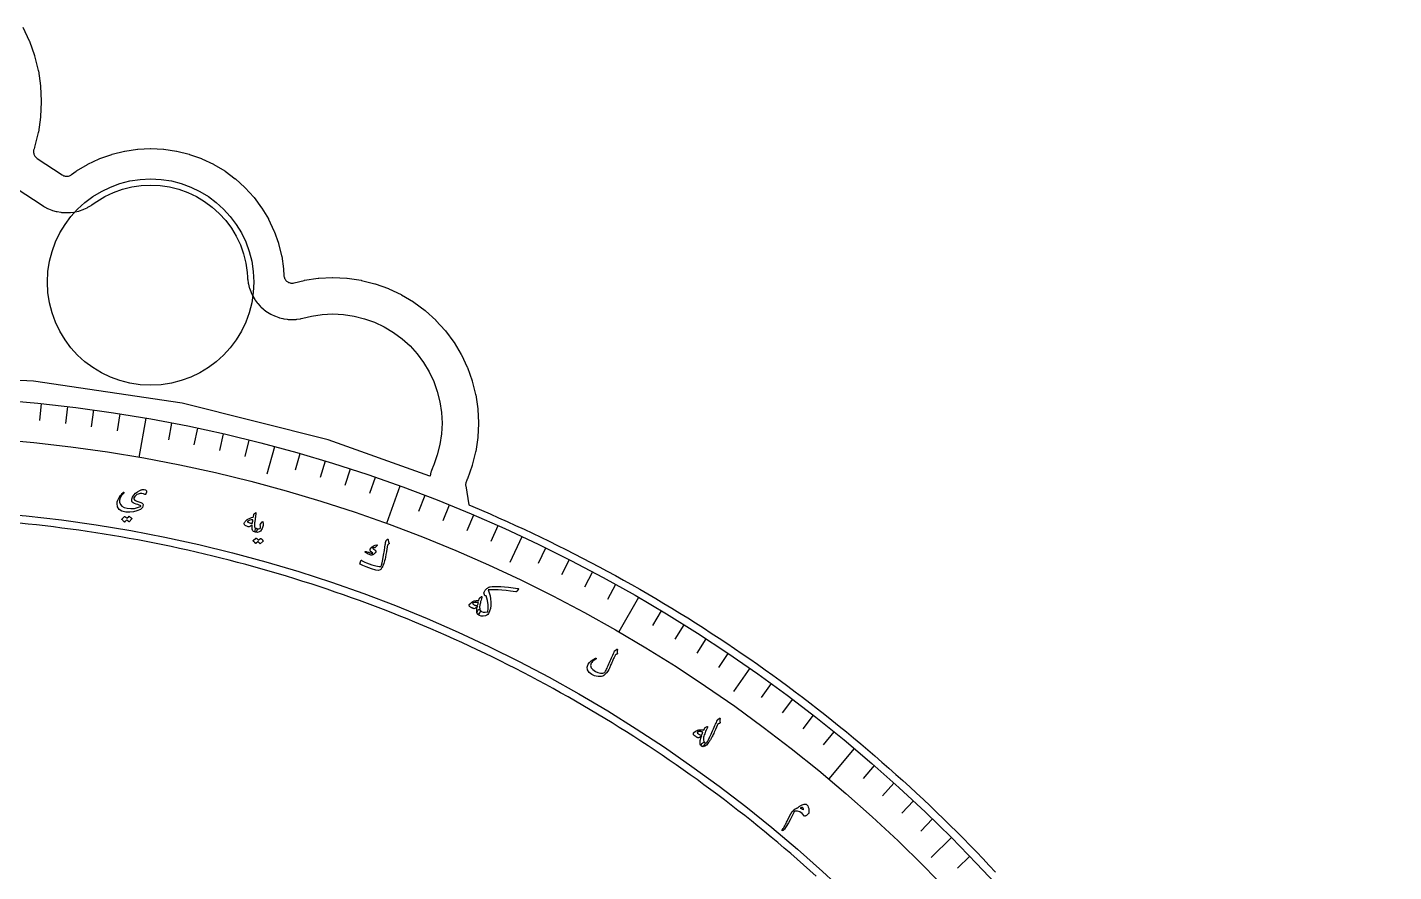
# Model space of a CAD drawing. Header units: millimetres. Extents: x -56 to 56, y -56 to 72.
# Drawn here: x 5.26 to 55.22, y 37.79 to 68.68 of the extents above; entities that cross this region are included whole.
import ezdxf

# ---------------------------------------------------------------- set-up
doc = ezdxf.new("R2010")
doc.units = ezdxf.units.MM
for name, color, linetype in [('CUT_INNER', 6, 'Continuous'), ('CUT_OUTER', 1, 'Continuous'), ('ENGRAVE', 7, 'Continuous'), ('ENGRAVE_FINE', 8, 'Continuous'), ('TEXT', 5, 'Continuous')]:
    doc.layers.add(name, color=color, linetype=linetype)

msp = doc.modelspace()

# ---------------------------------------------------------------- linework, layer by layer
at = {"layer": 'CUT_INNER'}
msp.add_lwpolyline([(34.1034, 37.6274), (33.8719, 37.8359), (33.6391, 38.043), (33.4051, 38.2487), (33.1697, 38.453), (32.9332, 38.6558), (32.6954, 38.8571), (32.4563, 39.057), (32.2161, 39.2554), (31.9746, 39.4523), (31.7319, 39.6478), (31.4881, 39.8417), (31.243, 40.0342), (30.9968, 40.2252), (30.7494, 40.4146), (30.5008, 40.6025), (30.2511, 40.7889), (30.0003, 40.9737), (29.7483, 41.157), (29.4952, 41.3388), (29.241, 41.519), (28.9857, 41.6976), (28.7293, 41.8747), (28.4718, 42.0502), (28.2132, 42.2241), (27.9536, 42.3964), (27.693, 42.5671), (27.4313, 42.7363), (27.1685, 42.9038), (26.9048, 43.0697), (26.64, 43.2339), (26.3742, 43.3966), (26.1074, 43.5576), (25.8397, 43.717), (25.5709, 43.8747), (25.3012, 44.0308), (25.0306, 44.1852), (24.759, 44.3379), (24.4865, 44.489), (24.2131, 44.6384), (23.9387, 44.7862), (23.6635, 44.9322), (23.3873, 45.0766), (23.1103, 45.2192), (22.8324, 45.3602), (22.5536, 45.4994), (22.274, 45.6369), (21.9936, 45.7727), (21.7123, 45.9068), (21.4302, 46.0392), (21.1473, 46.1698), (20.8636, 46.2987), (20.5792, 46.4259), (20.2939, 46.5513), (20.0079, 46.6749), (19.7211, 46.7968), (19.4336, 46.9169), (19.1454, 47.0353), (18.8564, 47.1519), (18.5667, 47.2667), (18.2764, 47.3797), (17.9853, 47.491), (17.6936, 47.6004), (17.4012, 47.7081), (17.1081, 47.814), (16.8144, 47.918), (16.5201, 48.0203), (16.2251, 48.1208), (15.9295, 48.2194), (15.6334, 48.3162), (15.3366, 48.4113), (15.0393, 48.5045), (14.7414, 48.5958), (14.4429, 48.6854), (14.1439, 48.7731), (13.8444, 48.8589), (13.5443, 48.943), (13.2438, 49.0251), (12.9427, 49.1055), (12.6412, 49.184), (12.3391, 49.2606), (12.0367, 49.3354), (11.7337, 49.4083), (11.4303, 49.4794), (11.1265, 49.5486), (10.8223, 49.6159), (10.5176, 49.6814), (10.2126, 49.745), (9.9072, 49.8067), (9.6014, 49.8666), (9.2952, 49.9246), (8.9887, 49.9806), (8.6819, 50.0349), (8.3747, 50.0872), (8.0672, 50.1376), (7.7594, 50.1862), (7.4513, 50.2329), (7.143, 50.2776), (6.8343, 50.3205), (6.5255, 50.3615), (6.2163, 50.4006), (5.907, 50.4378), (5.5974, 50.4731), (5.2876, 50.5065), (4.9776, 50.538)], dxfattribs=at)
msp.add_circle((9.768, 59.3581), 3.774, dxfattribs=at)
at = {"layer": 'CUT_OUTER'}
msp.add_lwpolyline([(5.0936, 68.6768), (5.3295, 68.1781), (5.3351, 68.1645), (5.521, 67.645), (5.5252, 67.631), (5.6593, 67.0958), (5.6622, 67.0814), (5.7431, 66.5356), (5.7446, 66.521), (5.7716, 65.9699), (5.7716, 65.9552), (5.7446, 65.4042), (5.7431, 65.3896), (5.6622, 64.8438), (5.6593, 64.8294), (5.5252, 64.2942), (5.521, 64.2801), (5.5041, 64.2331), (5.4958, 64.2058), (5.4901, 64.1779), (5.4871, 64.1496), (5.4868, 64.1211), (5.4892, 64.0927), (5.4943, 64.0647), (5.502, 64.0372), (5.5123, 64.0107), (5.525, 63.9852), (5.5401, 63.961), (5.5575, 63.9384), (5.5769, 63.9175), (5.5982, 63.8986), (5.6212, 63.8818), (6.5336, 63.2785), (6.5599, 63.263), (6.5877, 63.2503), (6.6166, 63.2404), (6.6463, 63.2335), (6.6766, 63.2296), (6.7072, 63.2289), (6.7376, 63.2313), (6.7677, 63.2368), (6.797, 63.2452), (6.8253, 63.2567), (6.8523, 63.2709), (6.8778, 63.2878), (7.0487, 63.4146), (7.0609, 63.4228), (7.4594, 63.6616), (7.4724, 63.6685), (7.8923, 63.8672), (7.9059, 63.8728), (8.3433, 64.0293), (8.3574, 64.0336), (8.808, 64.1465), (8.8225, 64.1493), (9.282, 64.2175), (9.2966, 64.2189), (9.7606, 64.2417), (9.7754, 64.2417), (10.2394, 64.2189), (10.254, 64.2175), (10.7135, 64.1493), (10.728, 64.1465), (11.1786, 64.0336), (11.1927, 64.0293), (11.6301, 63.8728), (11.6437, 63.8672), (12.0636, 63.6685), (12.0766, 63.6616), (12.4751, 63.4228), (12.4873, 63.4146), (12.8605, 63.1379), (12.8718, 63.1285), (13.2161, 62.8165), (13.2265, 62.8061), (13.5384, 62.4619), (13.5478, 62.4506), (13.8245, 62.0774), (13.8327, 62.0652), (14.0715, 61.6667), (14.0785, 61.6537), (14.2771, 61.2338), (14.2827, 61.2202), (14.4392, 60.7828), (14.4435, 60.7687), (14.5564, 60.3181), (14.5592, 60.3036), (14.6274, 59.8441), (14.6288, 59.8295), (14.6399, 59.6043), (14.6428, 59.575), (14.6485, 59.5461), (14.6571, 59.5179), (14.6683, 59.4907), (14.6822, 59.4648), (14.6986, 59.4403), (14.7173, 59.4175), (14.7381, 59.3967), (14.7608, 59.378), (14.7853, 59.3617), (14.8113, 59.3478), (14.8385, 59.3365), (14.8666, 59.328), (14.8955, 59.3223), (14.9248, 59.3194), (14.9543, 59.3194), (14.9836, 59.3223), (15.0124, 59.328), (15.3814, 59.4204), (15.3958, 59.4233), (15.8985, 59.4979), (15.9131, 59.4993), (16.4206, 59.5242), (16.4354, 59.5242), (16.9429, 59.4993), (16.9575, 59.4979), (17.4602, 59.4233), (17.4746, 59.4204), (17.9675, 59.297), (17.9816, 59.2927), (18.46, 59.1215), (18.4736, 59.1159), (18.9329, 58.8986), (18.9459, 58.8917), (19.3818, 58.6304), (19.394, 58.6223), (19.8021, 58.3196), (19.8135, 58.3102), (20.19, 57.969), (20.2004, 57.9586), (20.5417, 57.5821), (20.551, 57.5707), (20.8537, 57.1626), (20.8619, 57.1504), (21.1231, 56.7145), (21.13, 56.7015), (21.3473, 56.2422), (21.3529, 56.2286), (21.5241, 55.7502), (21.5284, 55.7361), (21.6518, 55.2432), (21.6547, 55.2287), (21.7293, 54.7261), (21.7307, 54.7115), (21.7556, 54.2039), (21.7556, 54.1892), (21.7307, 53.6817), (21.7293, 53.6671), (21.6547, 53.1644), (21.6518, 53.15), (21.5284, 52.6571), (21.5241, 52.643), (21.3529, 52.1646), (21.3473, 52.151), (21.3125, 52.0775), (21.3009, 52.0494), (21.2923, 52.0204), (21.2866, 51.9906), (21.2839, 51.9603), (21.2843, 51.93), (21.2878, 51.8999), (21.4033, 51.2066), (21.5532, 51.144), (21.8666, 51.0108), (22.1791, 50.8757), (22.4909, 50.7386), (22.8018, 50.5997), (23.1118, 50.4588), (23.421, 50.3161), (23.7293, 50.1714), (24.0367, 50.0249), (24.3432, 49.8764), (24.6488, 49.7261), (24.9534, 49.5739), (25.2571, 49.4199), (25.5599, 49.264), (25.8617, 49.1062), (26.1625, 48.9466), (26.4624, 48.7852), (26.7612, 48.6219), (27.059, 48.4568), (27.3558, 48.2898), (27.6516, 48.1211), (27.9464, 47.9505), (28.2401, 47.7781), (28.5327, 47.6039), (28.8243, 47.428), (29.1147, 47.2502), (29.4041, 47.0707), (29.6924, 46.8894), (29.9795, 46.7063), (30.2655, 46.5215), (30.5504, 46.3349), (30.8341, 46.1466), (31.1167, 45.9565), (31.3981, 45.7647), (31.6783, 45.5712), (31.9574, 45.376), (32.2352, 45.179), (32.5118, 44.9804), (32.7872, 44.78), (33.0613, 44.578), (33.3342, 44.3743), (33.6059, 44.1689), (33.8762, 43.9619), (34.1454, 43.7532), (34.4132, 43.5429), (34.6797, 43.3309), (34.9449, 43.1173), (35.2088, 42.9021), (35.4714, 42.6852), (35.7327, 42.4668), (35.9925, 42.2467), (36.2511, 42.0251), (36.5083, 41.8019), (36.7641, 41.5771), (37.0185, 41.3507), (37.2715, 41.1228), (37.5231, 40.8933), (37.7734, 40.6623), (38.0221, 40.4298), (38.2695, 40.1957), (38.5154, 39.9601), (38.7599, 39.7231), (39.0029, 39.4845), (39.2444, 39.2444), (39.4845, 39.0029), (39.7231, 38.7599), (39.9601, 38.5154), (40.1957, 38.2695), (40.4298, 38.0221), (40.6623, 37.7734)], dxfattribs=at)
at = {"layer": 'ENGRAVE'}
for points in [[(4.8866, 62.7706), (5.799, 62.1674), (5.8565, 62.1315), (5.8828, 62.1159), (6.003, 62.053), (6.0307, 62.0403), (6.1567, 61.9899), (6.1856, 61.98), (6.3159, 61.9427), (6.3457, 61.9358), (6.4792, 61.912), (6.5095, 61.9082), (6.6447, 61.898), (6.6753, 61.8973), (6.8108, 61.901), (6.8413, 61.9033), (6.9758, 61.9208), (7.0058, 61.9262), (7.1379, 61.9572), (7.1672, 61.9657), (7.2954, 62.01), (7.3237, 62.0214), (7.4467, 62.0785), (7.4737, 62.0927), (7.5903, 62.162), (7.6157, 62.179), (7.6712, 62.218), (7.7955, 62.3101), (8.0944, 62.4893), (8.4093, 62.6382), (8.7374, 62.7556), (9.0754, 62.8403), (9.42, 62.8914), (9.768, 62.9085), (10.116, 62.8914), (10.4606, 62.8403), (10.7986, 62.7556), (11.1267, 62.6382), (11.4416, 62.4893), (11.7405, 62.3101), (12.0203, 62.1026), (12.2785, 61.8686), (12.5125, 61.6104), (12.72, 61.3306), (12.8992, 61.0317), (13.0481, 60.7168), (13.1655, 60.3887), (13.2502, 60.0507), (13.3013, 59.7061), (13.3095, 59.5389), (13.3143, 59.4737), (13.3172, 59.4444), (13.3364, 59.3151), (13.3421, 59.2863), (13.3739, 59.1595), (13.3824, 59.1313), (13.4265, 59.0082), (13.4377, 58.981), (13.4936, 58.8628), (13.5075, 58.8369), (13.5747, 58.7248), (13.5911, 58.7003), (13.6689, 58.5953), (13.6876, 58.5725), (13.7754, 58.4757), (13.7962, 58.4549), (13.8931, 58.3671), (13.9158, 58.3484), (14.0208, 58.2705), (14.0453, 58.2542), (14.1574, 58.187), (14.1834, 58.1731), (14.3015, 58.1172), (14.3287, 58.1059), (14.4518, 58.0619), (14.48, 58.0534), (14.6068, 58.0216), (14.6357, 58.0159), (14.765, 57.9967), (14.7943, 57.9938), (14.9248, 57.9874), (14.9543, 57.9874), (15.0848, 57.9938), (15.1141, 57.9967), (15.2434, 58.0159), (15.2723, 58.0216), (15.3361, 58.0359), (15.6487, 58.1142), (16.0365, 58.1717), (16.428, 58.191), (16.8195, 58.1717), (17.2073, 58.1142), (17.5875, 58.019), (17.9566, 57.8869), (18.3109, 57.7193), (18.6472, 57.5178), (18.962, 57.2843), (19.2525, 57.0211), (19.5157, 56.7306), (19.7492, 56.4158), (19.9507, 56.0795), (20.1183, 55.7252), (20.2504, 55.3561), (20.3456, 54.9759), (20.4032, 54.5881), (20.4224, 54.1966), (20.4032, 53.8051), (20.3456, 53.4173), (20.2504, 53.0371), (20.1183, 52.668), (20.1084, 52.647), (20.0811, 52.5854), (20.0696, 52.5573), (20.0246, 52.4304), (20.0159, 52.4013), (19.984, 52.2705), (19.9811, 52.2558), (16.2559, 53.5887), (10.9251, 54.924), (5.489, 55.7303), (0, 56)], [(9.5883, 54.3781), (9.336, 52.9472)], [(14.2912, 53.3355), (14.0226, 52.333)], [(18.8853, 51.887), (18.3884, 50.5216)], [(23.3357, 50.0436), (22.8971, 49.1029)], [(27.6085, 47.8193), (26.882, 46.561)], [(31.6711, 45.2311), (31.0759, 44.3809)], [(35.4928, 42.2986), (34.5588, 41.1856)], [(39.0443, 39.0443), (38.3104, 38.3104)]]:
    msp.add_lwpolyline(points, dxfattribs=at)
for radius in [55.2169, 53.764, 51.0656]:
    msp.add_circle((0, 0), radius, dxfattribs=at)
at = {"layer": 'ENGRAVE_FINE'}
for points in [[(5.7717, 54.9145), (5.7067, 54.2952)], [(6.7293, 54.8054), (6.6534, 54.1873)], [(7.6847, 54.6796), (7.598, 54.0629)], [(8.6378, 54.5371), (8.5404, 53.9221)], [(10.5359, 54.2025), (10.4171, 53.5912)], [(11.4802, 54.0103), (11.3508, 53.4012)], [(12.4211, 53.8017), (12.281, 53.195)], [(13.3582, 53.5768), (13.2075, 52.9726)], [(15.2199, 53.0779), (15.0482, 52.4794)], [(16.1439, 52.8042), (15.9618, 52.2087)], [(17.063, 52.5144), (16.8705, 51.9222)], [(17.9769, 52.2087), (17.7741, 51.6199)], [(19.788, 51.5495), (19.5648, 50.9681)], [(20.6846, 51.1963), (20.4514, 50.6189)], [(21.575, 50.8275), (21.3317, 50.2543)], [(22.4588, 50.4432), (22.2055, 49.8743)], [(24.2055, 49.6287), (23.9325, 49.069)], [(25.068, 49.1987), (24.7853, 48.6438)], [(25.9228, 48.7537), (25.6304, 48.2039)], [(26.7697, 48.2938), (26.4678, 47.7492)], [(28.4388, 47.3302), (28.1181, 46.7964)], [(29.2605, 46.8266), (28.9305, 46.2985)], [(30.0733, 46.3088), (29.7342, 45.7866)], [(30.8769, 45.7769), (30.5287, 45.2607)], [(32.4557, 44.6715), (32.0897, 44.1677)], [(33.2304, 44.0982), (32.8556, 43.6009)], [(33.9949, 43.5116), (33.6116, 43.0208)], [(34.7492, 42.9116), (34.3573, 42.4277)], [(36.2256, 41.6728), (35.817, 41.2028)], [(36.9474, 41.0342), (36.5307, 40.5714)], [(37.6579, 40.3831), (37.2332, 39.9277)], [(38.3569, 39.7197), (37.9243, 39.2718)], [(39.7197, 38.3569), (39.2718, 37.9243)]]:
    msp.add_lwpolyline(points, dxfattribs=at)
at = {"layer": 'TEXT'}
for points in [[(9.554, 51.5921), (9.5074, 51.6178), (9.4522, 51.6286), (9.3884, 51.6246), (9.3159, 51.6057), (9.2682, 51.5837), (9.2266, 51.5547), (9.1911, 51.5187), (9.1616, 51.4756), (9.1578, 51.4667), (9.1559, 51.457), (9.1558, 51.4465), (9.1576, 51.4354), (9.176, 51.3984), (9.2122, 51.3665), (9.2661, 51.3396), (9.3379, 51.3178), (9.4088, 51.2968), (9.4587, 51.2731), (9.4877, 51.2468), (9.4956, 51.2178), (9.4867, 51.1618), (9.4666, 51.1142), (9.4354, 51.075), (9.393, 51.0441), (9.2661, 50.9872), (9.1358, 50.9516), (9.002, 50.9375), (8.8645, 50.9448), (8.7192, 50.9805), (8.6167, 51.044), (8.5569, 51.1355), (8.5398, 51.2552), (8.5481, 51.3179), (8.5684, 51.3842), (8.6006, 51.4539), (8.6449, 51.5272), (8.6594, 51.5472), (8.674, 51.5663), (8.6889, 51.5847), (8.7039, 51.6022), (8.7192, 51.619), (8.7349, 51.6352), (8.7509, 51.6507), (8.7674, 51.6655), (8.7759, 51.6713), (8.7829, 51.6731), (8.7884, 51.6708), (8.7924, 51.6644), (8.794, 51.657), (8.7935, 51.65), (8.7909, 51.6434), (8.7862, 51.6371), (8.7061, 51.5464), (8.6534, 51.4612), (8.6281, 51.3817), (8.63, 51.3078), (8.6619, 51.2248), (8.7184, 51.1605), (8.7994, 51.1148), (8.905, 51.0874), (9.0441, 51.0743), (9.1726, 51.0807), (9.2908, 51.1065), (9.3987, 51.152), (9.4055, 51.1563), (9.4086, 51.1612), (9.4082, 51.1668), (9.4041, 51.1731), (9.3856, 51.1868), (9.3517, 51.2016), (9.3025, 51.2177), (9.238, 51.2349), (9.1729, 51.2551), (9.1248, 51.2796), (9.0937, 51.3086), (9.0797, 51.342), (9.077, 51.3788), (9.081, 51.4162), (9.0919, 51.4542), (9.1095, 51.4928), (9.1577, 51.5661), (9.2181, 51.6307), (9.2907, 51.6866), (9.3755, 51.7337), (9.3978, 51.7445), (9.4191, 51.7534), (9.4396, 51.7605), (9.4591, 51.7658), (9.4776, 51.7695), (9.4951, 51.7715), (9.5114, 51.7719), (9.5267, 51.7708), (9.5842, 51.7546), (9.6154, 51.7224), (9.6202, 51.6745), (9.5986, 51.6107), (9.5882, 51.5944), (9.5773, 51.5858), (9.5659, 51.5851), (9.554, 51.5921)], [(8.9692, 50.7878), (8.9715, 50.7893), (8.9743, 50.79), (8.9778, 50.7898), (8.9818, 50.7887), (8.9957, 50.7804), (9.0089, 50.7717), (9.0216, 50.7624), (9.0337, 50.7527), (9.0453, 50.7423), (9.0565, 50.7313), (9.0673, 50.7195), (9.0776, 50.707), (9.0794, 50.7034), (9.0798, 50.6999), (9.0789, 50.6964), (9.0766, 50.693), (8.9838, 50.5897), (8.9816, 50.5885), (8.9787, 50.589), (8.9751, 50.5913), (8.9708, 50.5952), (8.9681, 50.5986), (8.9634, 50.6034), (8.9568, 50.6096), (8.9484, 50.6173), (8.938, 50.6264), (8.9256, 50.6372), (8.9112, 50.6497), (8.8946, 50.6638), (8.8218, 50.5836), (8.8187, 50.5812), (8.8152, 50.5812), (8.8113, 50.5833), (8.807, 50.5877), (8.8033, 50.5915), (8.7975, 50.5972), (8.7894, 50.6049), (8.7792, 50.6146), (8.7666, 50.6262), (8.7515, 50.6399), (8.7338, 50.6555), (8.7135, 50.6732), (8.7116, 50.6759), (8.7109, 50.6784), (8.7116, 50.6806), (8.7136, 50.6826), (8.8066, 50.7815), (8.8088, 50.7831), (8.8117, 50.7838), (8.8151, 50.7836), (8.8192, 50.7825), (8.8311, 50.7762), (8.8425, 50.7692), (8.8534, 50.7616), (8.8638, 50.7535), (8.8738, 50.7448), (8.8832, 50.7357), (8.8922, 50.7262), (8.9008, 50.7163)], [(13.5977, 50.9194), (13.609, 50.9264), (13.6163, 50.9256), (13.6195, 50.9171), (13.6186, 50.9009), (13.6172, 50.8913), (13.6153, 50.8781), (13.6131, 50.8611), (13.6105, 50.8404), (13.6074, 50.8158), (13.6036, 50.7872), (13.599, 50.7546), (13.5939, 50.7179), (13.5888, 50.6819), (13.5842, 50.6496), (13.5801, 50.6211), (13.5766, 50.5964), (13.5736, 50.5756), (13.5711, 50.5587), (13.5692, 50.5458), (13.5678, 50.5369), (13.5608, 50.4802), (13.5605, 50.4348), (13.5667, 50.4006), (13.5796, 50.3778), (13.5903, 50.3674), (13.6041, 50.3587), (13.6213, 50.3518), (13.6417, 50.3465), (13.6532, 50.3413), (13.6609, 50.3329), (13.6647, 50.3213), (13.6646, 50.3066), (13.6614, 50.2896), (13.6563, 50.273), (13.6492, 50.2567), (13.6403, 50.2408), (13.6308, 50.2277), (13.6218, 50.2184), (13.6133, 50.2131), (13.6052, 50.2117), (13.5663, 50.2226), (13.5346, 50.2388), (13.5101, 50.2603), (13.4928, 50.287), (13.4817, 50.3224), (13.4764, 50.3665), (13.4771, 50.4193), (13.4837, 50.4807), (13.453, 50.4504), (13.424, 50.4279), (13.3966, 50.4132), (13.371, 50.4063), (13.3517, 50.4065), (13.33, 50.4103), (13.3059, 50.4178), (13.2793, 50.4289), (13.2519, 50.4431), (13.2295, 50.4572), (13.2121, 50.4712), (13.1996, 50.4851), (13.1907, 50.5006), (13.186, 50.5155), (13.1855, 50.53), (13.1894, 50.5439), (13.1974, 50.5605), (13.2084, 50.5783), (13.2222, 50.5973), (13.2391, 50.6176), (13.2572, 50.6376), (13.2725, 50.6533), (13.2852, 50.6648), (13.2951, 50.6719), (13.3466, 50.6981), (13.4013, 50.721), (13.4592, 50.7406), (13.5204, 50.7568), (13.5261, 50.7861), (13.5313, 50.8114), (13.536, 50.8325), (13.5402, 50.8495), (13.5449, 50.8636), (13.5508, 50.8756), (13.5581, 50.8857), (13.5666, 50.8939)], [(13.5065, 50.6625), (13.4471, 50.6584), (13.3948, 50.6476), (13.3496, 50.6304), (13.3116, 50.6066), (13.3085, 50.6028), (13.3076, 50.5988), (13.3088, 50.5947), (13.3122, 50.5904), (13.3261, 50.5795), (13.3417, 50.5699), (13.3591, 50.5616), (13.3782, 50.5545), (13.399, 50.5486), (13.4215, 50.544), (13.4458, 50.5406), (13.4718, 50.5385), (13.476, 50.5386), (13.4806, 50.5397), (13.4857, 50.5417), (13.4911, 50.5445), (13.4935, 50.5571), (13.4958, 50.5702), (13.4979, 50.584), (13.4999, 50.5984), (13.5018, 50.6135), (13.5035, 50.6292), (13.5051, 50.6456), (13.5065, 50.6625)], [(13.7808, 50.5034), (13.8482, 50.5847), (13.8571, 50.5932), (13.8647, 50.5951), (13.8709, 50.5903), (13.8756, 50.5788), (13.8813, 50.5468), (13.8837, 50.5144), (13.8828, 50.4816), (13.8785, 50.4484), (13.8707, 50.4147), (13.8593, 50.3803), (13.8443, 50.3451), (13.8257, 50.3092), (13.7834, 50.2518), (13.7325, 50.2164), (13.6732, 50.2031), (13.6052, 50.2117), (13.599, 50.2185), (13.5951, 50.2349), (13.5936, 50.261), (13.5946, 50.2966), (13.5971, 50.3151), (13.6015, 50.3297), (13.6079, 50.3403), (13.6162, 50.347), (13.6219, 50.3489), (13.6281, 50.3494), (13.6347, 50.3486), (13.6417, 50.3465), (13.6835, 50.3366), (13.7217, 50.3353), (13.7565, 50.3425), (13.7878, 50.3582), (13.7894, 50.3597), (13.7904, 50.3619), (13.7908, 50.3649), (13.7906, 50.3687), (13.7905, 50.3915), (13.7877, 50.4154), (13.7822, 50.4404), (13.774, 50.4666), (13.7716, 50.4763), (13.7719, 50.4857), (13.775, 50.4947), (13.7808, 50.5034)], [(13.7804, 49.982), (13.7828, 49.9833), (13.7857, 49.9837), (13.7892, 49.9832), (13.7931, 49.9817), (13.8062, 49.9721), (13.8187, 49.9621), (13.8305, 49.9517), (13.8417, 49.9409), (13.8523, 49.9295), (13.8625, 49.9174), (13.8722, 49.9046), (13.8813, 49.8912), (13.8828, 49.8875), (13.8829, 49.8839), (13.8817, 49.8805), (13.8791, 49.8773), (13.7766, 49.7833), (13.7742, 49.7824), (13.7714, 49.7832), (13.768, 49.7857), (13.7641, 49.79), (13.7616, 49.7937), (13.7574, 49.7989), (13.7514, 49.8057), (13.7437, 49.8142), (13.7342, 49.8243), (13.7228, 49.8362), (13.7095, 49.85), (13.6943, 49.8656), (13.6139, 49.7927), (13.6105, 49.7907), (13.607, 49.7909), (13.6034, 49.7934), (13.5995, 49.7982), (13.5962, 49.8023), (13.5908, 49.8086), (13.5835, 49.8171), (13.5742, 49.8277), (13.5627, 49.8404), (13.5488, 49.8555), (13.5325, 49.8728), (13.5139, 49.8923), (13.5122, 49.8952), (13.5118, 49.8977), (13.5127, 49.8999), (13.5148, 49.9017), (13.6172, 49.9913), (13.6195, 49.9927), (13.6224, 49.9931), (13.6259, 49.9925), (13.6298, 49.9911), (13.6412, 49.9836), (13.6519, 49.9756), (13.6621, 49.967), (13.6718, 49.9579), (13.6809, 49.9483), (13.6895, 49.9383), (13.6976, 49.928), (13.7053, 49.9173)], [(18.4503, 49.9366), (18.4529, 49.9179), (18.4561, 49.8999), (18.46, 49.8826), (18.4646, 49.866), (18.4699, 49.85), (18.4761, 49.8346), (18.4831, 49.8198), (18.491, 49.8057), (18.4934, 49.7985), (18.4924, 49.7915), (18.4882, 49.7847), (18.4807, 49.778), (18.438, 49.7442), (18.4336, 49.7405), (18.4303, 49.7372), (18.428, 49.7343), (18.4267, 49.7319), (18.4071, 49.6049), (18.3886, 49.4904), (18.371, 49.3885), (18.3546, 49.2992), (18.3391, 49.2225), (18.3246, 49.1586), (18.3112, 49.1074), (18.2987, 49.069), (18.2721, 48.9978), (18.2624, 48.9756), (18.2516, 48.9538), (18.2397, 48.9324), (18.2266, 48.9112), (18.2124, 48.8904), (18.1968, 48.8699), (18.1799, 48.8498), (18.1618, 48.8302), (18.1053, 48.8119), (18.0006, 48.8241), (17.8473, 48.8664), (17.6453, 48.9383), (17.5831, 48.9632), (17.5261, 48.9877), (17.4743, 49.012), (17.4278, 49.036), (17.424, 49.0395), (17.4218, 49.0434), (17.4212, 49.0479), (17.4223, 49.0528), (17.4289, 49.0756), (17.4351, 49.0964), (17.4408, 49.115), (17.4462, 49.1316), (17.4511, 49.1462), (17.4557, 49.1591), (17.46, 49.1702), (17.464, 49.1796), (17.4666, 49.1847), (17.4696, 49.1871), (17.473, 49.1866), (17.4768, 49.1833), (17.5073, 49.1608), (17.5485, 49.1376), (17.6005, 49.1135), (17.6633, 49.0886), (17.853, 49.02), (18.0045, 48.9748), (18.118, 48.9533), (18.1936, 48.9558), (18.21, 49.0001), (18.2309, 49.0839), (18.2563, 49.2073), (18.286, 49.3702), (18.3143, 49.5338), (18.3351, 49.6578), (18.3485, 49.742), (18.3546, 49.7866), (18.3559, 49.799), (18.3571, 49.8105), (18.3582, 49.8213), (18.3593, 49.8312), (18.3602, 49.8403), (18.361, 49.8484), (18.3616, 49.8555), (18.3621, 49.8616), (18.3639, 49.8747), (18.3678, 49.8864), (18.3737, 49.8967), (18.3817, 49.9057), (18.4302, 49.9507), (18.4339, 49.9535), (18.4373, 49.9551), (18.4404, 49.9553), (18.4433, 49.9541), (18.4461, 49.9509), (18.4482, 49.9469), (18.4496, 49.9422), (18.4503, 49.9366)], [(18.0421, 49.7423), (18.0447, 49.7409), (18.0467, 49.7389), (18.0481, 49.7364), (18.0488, 49.7332), (18.0485, 49.7307), (18.0478, 49.7282), (18.0467, 49.7256), (18.0451, 49.723), (17.9861, 49.6569), (17.9795, 49.6504), (17.9733, 49.6458), (17.9677, 49.6431), (17.9625, 49.6423), (17.9421, 49.6438), (17.9239, 49.6427), (17.9078, 49.6389), (17.894, 49.6324), (17.89, 49.6279), (17.8907, 49.6212), (17.8961, 49.6125), (17.9061, 49.6016), (17.9134, 49.5958), (17.9209, 49.5901), (17.9288, 49.5845), (17.937, 49.5789), (17.9457, 49.5734), (17.9549, 49.5679), (17.9646, 49.5624), (17.9748, 49.557), (18.0065, 49.528), (18.007, 49.492), (17.9762, 49.449), (17.9142, 49.399), (17.8914, 49.3857), (17.8704, 49.3765), (17.8514, 49.3713), (17.8342, 49.3702), (17.8167, 49.3727), (17.7936, 49.3794), (17.7651, 49.3904), (17.7311, 49.4056), (17.7138, 49.4138), (17.6977, 49.4221), (17.6827, 49.4307), (17.6687, 49.4395), (17.6558, 49.4482), (17.6438, 49.4566), (17.6328, 49.4647), (17.6226, 49.4724), (17.6169, 49.4789), (17.6135, 49.4852), (17.6122, 49.4913), (17.6132, 49.4972), (17.6162, 49.5026), (17.6204, 49.5058), (17.6259, 49.5066), (17.6326, 49.5051), (17.6535, 49.4992), (17.6772, 49.4921), (17.7035, 49.4838), (17.7325, 49.4744), (17.7867, 49.4567), (17.8296, 49.4448), (17.8615, 49.4388), (17.8821, 49.4387), (17.8852, 49.4395), (17.8873, 49.4413), (17.8885, 49.4441), (17.8888, 49.4478), (17.8882, 49.4504), (17.8866, 49.4531), (17.8837, 49.4561), (17.8797, 49.4594), (17.8408, 49.4849), (17.8248, 49.4965), (17.812, 49.5085), (17.8022, 49.5211), (17.7955, 49.5342), (17.7909, 49.5484), (17.79, 49.5618), (17.7927, 49.5742), (17.799, 49.5857), (17.8556, 49.6586), (17.9149, 49.709), (17.9771, 49.7369), (18.0421, 49.7423)], [(23.1955, 48.1481), (23.2112, 48.1437), (23.2185, 48.1357), (23.2176, 48.1242), (23.2084, 48.1092), (23.163, 48.0552), (23.1506, 48.0418), (23.1388, 48.0324), (23.1277, 48.027), (23.1171, 48.0256), (22.9318, 48.0509), (22.7634, 48.0713), (22.6119, 48.087), (22.4772, 48.0981), (22.3594, 48.1045), (22.2587, 48.1062), (22.175, 48.1031), (22.1084, 48.0954), (22.149, 47.9912), (22.1796, 47.883), (22.2004, 47.7707), (22.2113, 47.6544), (22.2103, 47.5251), (22.1943, 47.4121), (22.1637, 47.3155), (22.1183, 47.2352), (22.0914, 47.2022), (22.0654, 47.1768), (22.0405, 47.1591), (22.0166, 47.1491), (21.9303, 47.1345), (21.8546, 47.1372), (21.7894, 47.1571), (21.7348, 47.1942), (21.7155, 47.2191), (21.7066, 47.2491), (21.708, 47.2841), (21.7198, 47.3241), (21.7338, 47.354), (21.7491, 47.3739), (21.7654, 47.3839), (21.783, 47.3839), (21.7902, 47.3802), (21.7982, 47.3735), (21.8073, 47.3638), (21.8173, 47.3511), (21.8627, 47.3077), (21.9235, 47.284), (21.9999, 47.28), (22.0919, 47.2955), (22.1107, 47.4162), (22.1085, 47.5536), (22.085, 47.708), (22.0399, 47.8791), (22.0379, 47.8825), (22.035, 47.8844), (22.0312, 47.8847), (22.0265, 47.8836), (22.005, 47.8781), (22.0002, 47.8772), (21.9961, 47.8783), (21.9927, 47.8815), (21.9901, 47.8867), (21.9567, 47.9942), (21.9578, 48.0007), (21.9633, 48.0142), (21.9733, 48.0346), (21.9877, 48.0619), (22.004, 48.0905), (22.019, 48.1133), (22.0326, 48.1303), (22.0449, 48.1416), (22.0631, 48.1547), (22.0811, 48.1664), (22.0988, 48.1768), (22.1161, 48.1858), (22.1333, 48.1935), (22.1502, 48.2), (22.1669, 48.2054), (22.1834, 48.2095), (22.259, 48.22), (22.3491, 48.2255), (22.4538, 48.2259), (22.5731, 48.2212), (22.7068, 48.2111), (22.8552, 48.1957), (23.018, 48.1747), (23.1955, 48.1481)], [(21.8173, 47.3511), (21.8234, 47.3313), (21.8212, 47.3087), (21.8106, 47.2833), (21.7918, 47.2551), (21.7659, 47.2257), (21.745, 47.2088), (21.7289, 47.2043), (21.7177, 47.2124), (21.6986, 47.2618), (21.6926, 47.3268), (21.6998, 47.4073), (21.7202, 47.5032), (21.6814, 47.4591), (21.6475, 47.4289), (21.6185, 47.4127), (21.5945, 47.4105), (21.5834, 47.4133), (21.5717, 47.417), (21.5595, 47.4216), (21.5468, 47.427), (21.5335, 47.4332), (21.5197, 47.4398), (21.5053, 47.4468), (21.4904, 47.4543), (21.4648, 47.469), (21.4453, 47.482), (21.4317, 47.4933), (21.4242, 47.503), (21.4176, 47.5246), (21.4162, 47.5436), (21.42, 47.5601), (21.4291, 47.574), (21.4714, 47.6147), (21.5064, 47.6455), (21.5339, 47.6665), (21.5541, 47.6776), (21.578, 47.686), (21.6027, 47.6932), (21.6279, 47.6992), (21.6539, 47.704), (21.6807, 47.7077), (21.7086, 47.7103), (21.7376, 47.7117), (21.7677, 47.7119), (21.7857, 47.7702), (21.7895, 47.7823), (21.7941, 47.7924), (21.7996, 47.8007), (21.8059, 47.8071), (21.8648, 47.857), (21.8746, 47.862), (21.8802, 47.8589), (21.8817, 47.8476), (21.8791, 47.8283), (21.8626, 47.7702), (21.8478, 47.7169), (21.8347, 47.6682), (21.8233, 47.6242), (21.8138, 47.5848), (21.8065, 47.5501), (21.8013, 47.5201), (21.7982, 47.4948), (21.7963, 47.4514), (21.7989, 47.4129), (21.8059, 47.3795), (21.8173, 47.3511)], [(21.7504, 47.6328), (21.6838, 47.6386), (21.6266, 47.6354), (21.5788, 47.6232), (21.5403, 47.6021), (21.5478, 47.5902), (21.5589, 47.5783), (21.5737, 47.5665), (21.5921, 47.5548), (21.6032, 47.5491), (21.6146, 47.5439), (21.6263, 47.5391), (21.6383, 47.5346), (21.6506, 47.5308), (21.6634, 47.5277), (21.6766, 47.5253), (21.6903, 47.5237), (21.7082, 47.5264), (21.7228, 47.5387), (21.7341, 47.5607), (21.7421, 47.5922), (21.7445, 47.6073), (21.7467, 47.6191), (21.7486, 47.6276), (21.7504, 47.6328)], [(26.8089, 45.9248), (26.8137, 45.9275), (26.8185, 45.9286), (26.8233, 45.9282), (26.828, 45.9262), (26.832, 45.9229), (26.8345, 45.9184), (26.8353, 45.9128), (26.8346, 45.9062), (26.8293, 45.868), (26.8273, 45.8336), (26.8286, 45.8028), (26.8331, 45.7757), (26.8338, 45.7666), (26.8307, 45.7583), (26.8237, 45.7509), (26.8129, 45.7444), (26.8069, 45.7417), (26.8012, 45.7391), (26.7957, 45.7366), (26.7905, 45.7341), (26.7856, 45.7318), (26.7811, 45.7298), (26.777, 45.7279), (26.7732, 45.7263), (26.7666, 45.7232), (26.7604, 45.7185), (26.7547, 45.7122), (26.7494, 45.7043), (26.7374, 45.6802), (26.7248, 45.6537), (26.7114, 45.6248), (26.6973, 45.5936), (26.6824, 45.56), (26.6666, 45.5241), (26.6499, 45.4859), (26.6323, 45.4455), (26.6153, 45.4048), (26.599, 45.3667), (26.5835, 45.3312), (26.5687, 45.2984), (26.5546, 45.268), (26.5414, 45.2399), (26.5289, 45.2142), (26.5173, 45.1908), (26.48, 45.1233), (26.4376, 45.0634), (26.3901, 45.0113), (26.3375, 44.9669), (26.299, 44.9453), (26.2515, 44.9323), (26.1949, 44.9279), (26.1294, 44.932), (26.0622, 44.9429), (26.0019, 44.958), (25.9485, 44.9773), (25.9021, 45.0008), (25.7981, 45.0813), (25.7416, 45.1705), (25.7327, 45.2687), (25.7714, 45.3759), (25.8186, 45.4454), (25.8782, 45.5058), (25.9501, 45.5572), (26.0345, 45.5994), (26.0402, 45.6014), (26.0452, 45.6018), (26.0496, 45.6005), (26.0532, 45.5977), (26.0565, 45.5936), (26.0585, 45.5897), (26.0592, 45.5858), (26.0586, 45.582), (26.0568, 45.5769), (26.0541, 45.5725), (26.0505, 45.5689), (26.0459, 45.5661), (25.9805, 45.5235), (25.9299, 45.4844), (25.894, 45.4487), (25.8728, 45.4164), (25.8542, 45.3315), (25.874, 45.2536), (25.932, 45.1824), (26.0283, 45.1179), (26.1243, 45.0756), (26.2141, 45.0538), (26.2979, 45.0527), (26.3758, 45.0722), (26.3885, 45.0962), (26.4027, 45.1246), (26.4184, 45.1574), (26.4357, 45.1945), (26.4545, 45.2362), (26.4748, 45.2825), (26.4965, 45.3335), (26.5197, 45.3891), (26.5442, 45.4461), (26.5685, 45.5021), (26.5927, 45.5571), (26.6167, 45.611), (26.6406, 45.6639), (26.6646, 45.7156), (26.6885, 45.7662), (26.7125, 45.8157), (26.7336, 45.8645), (26.7369, 45.8695), (26.7405, 45.874), (26.7444, 45.8777), (26.7486, 45.8809)], [(29.987, 42.7111), (29.9763, 42.6498), (29.9793, 42.5966), (29.9959, 42.5515), (30.0263, 42.5145), (30.0343, 42.5039), (30.0373, 42.4906), (30.0354, 42.4746), (30.0284, 42.456), (30.0237, 42.4469), (30.0185, 42.4378), (30.0128, 42.4289), (30.0068, 42.42), (30.0002, 42.4113), (29.9929, 42.4031), (29.9851, 42.3954), (29.9766, 42.388), (29.9616, 42.3768), (29.9486, 42.3698), (29.9377, 42.3671), (29.9289, 42.3686), (29.9079, 42.3834), (29.8904, 42.4014), (29.8763, 42.4227), (29.8657, 42.4473), (29.8558, 42.5099), (29.8609, 42.5839), (29.881, 42.6695), (29.9161, 42.7665), (29.8699, 42.7268), (29.8308, 42.7011), (29.7986, 42.6895), (29.7735, 42.6919), (29.7625, 42.697), (29.7512, 42.7028), (29.7395, 42.7092), (29.7275, 42.7164), (29.7151, 42.7243), (29.7022, 42.7331), (29.6888, 42.7426), (29.6749, 42.753), (29.6499, 42.7729), (29.6316, 42.7896), (29.6201, 42.803), (29.6152, 42.8132), (29.6113, 42.836), (29.6128, 42.8554), (29.6199, 42.8715), (29.6324, 42.8844), (29.6799, 42.9185), (29.7182, 42.9439), (29.7475, 42.9604), (29.7676, 42.9682), (29.7912, 42.9733), (29.8162, 42.977), (29.8426, 42.9793), (29.8703, 42.9801), (29.8994, 42.9795), (29.9299, 42.9774), (29.9618, 42.9738), (29.9951, 42.9689), (30.0229, 43.0251), (30.0266, 43.0317), (30.03, 43.0377), (30.0332, 43.0432), (30.0361, 43.0481), (30.0389, 43.0524), (30.0418, 43.0559), (30.0448, 43.0587), (30.0478, 43.0608), (30.1151, 43.1027), (30.1259, 43.1071), (30.131, 43.103), (30.1305, 43.0905), (30.1244, 43.0697), (30.1012, 43.0208), (30.0798, 42.973), (30.0603, 42.9264), (30.0425, 42.8808), (30.0264, 42.8364), (30.0118, 42.7933), (29.9986, 42.7516), (29.987, 42.7111)], [(30.5586, 43.3965), (30.5653, 43.4009), (30.5715, 43.4031), (30.5773, 43.4029), (30.5826, 43.4005), (30.5864, 43.3967), (30.5887, 43.3919), (30.5894, 43.386), (30.5887, 43.3791), (30.582, 43.3452), (30.5796, 43.3129), (30.5815, 43.2819), (30.5879, 43.2524), (30.5886, 43.2408), (30.5852, 43.2309), (30.5778, 43.2228), (30.5662, 43.2163), (30.5594, 43.2136), (30.5525, 43.2108), (30.5455, 43.2082), (30.5384, 43.2056), (30.5314, 43.203), (30.5244, 43.2003), (30.5175, 43.1976), (30.5106, 43.1948), (30.5027, 43.182), (30.4844, 43.1435), (30.4559, 43.0792), (30.417, 42.9891), (30.3957, 42.9396), (30.3755, 42.8933), (30.3563, 42.8501), (30.3381, 42.8102), (30.3209, 42.7735), (30.3048, 42.7403), (30.2896, 42.7105), (30.2755, 42.6842), (30.2616, 42.6598), (30.2473, 42.6357), (30.2324, 42.612), (30.2171, 42.5886), (30.2013, 42.5655), (30.1849, 42.5425), (30.1679, 42.5197), (30.1503, 42.4971), (30.0861, 42.425), (30.0279, 42.3798), (29.9758, 42.3614), (29.9298, 42.3698), (29.9123, 42.3814), (29.9021, 42.396), (29.8992, 42.4135), (29.9035, 42.434), (29.913, 42.4549), (29.9258, 42.4738), (29.9419, 42.4906), (29.9613, 42.5053), (29.9817, 42.5172), (29.9991, 42.5228), (30.0136, 42.5222), (30.0251, 42.5154), (30.033, 42.5089), (30.0402, 42.503), (30.0466, 42.4979), (30.0521, 42.4934), (30.057, 42.4898), (30.0615, 42.487), (30.0656, 42.4851), (30.0692, 42.4842), (30.0882, 42.499), (30.1104, 42.5263), (30.1357, 42.5661), (30.1643, 42.6185), (30.1802, 42.6503), (30.198, 42.687), (30.2177, 42.7288), (30.2392, 42.7755), (30.2627, 42.8273), (30.2883, 42.8841), (30.316, 42.946), (30.3458, 43.0129), (30.3748, 43.0784), (30.4001, 43.136), (30.4218, 43.1858), (30.4398, 43.2277), (30.4542, 43.2617), (30.4652, 43.2876), (30.4727, 43.3056), (30.4767, 43.3156), (30.4829, 43.328), (30.4914, 43.3399), (30.5022, 43.3514), (30.5154, 43.3624), (30.5226, 43.3674), (30.5293, 43.3723), (30.5355, 43.3769), (30.5412, 43.3813), (30.5463, 43.3854), (30.5509, 43.3893), (30.555, 43.393), (30.5586, 43.3965)], [(29.9616, 42.8938), (29.9506, 42.8974), (29.9391, 42.901), (29.9271, 42.9044), (29.9145, 42.9077), (29.9013, 42.9107), (29.8874, 42.9129), (29.8728, 42.9145), (29.8574, 42.9153), (29.8423, 42.916), (29.8275, 42.9158), (29.813, 42.9146), (29.7988, 42.9126), (29.785, 42.9095), (29.7717, 42.9054), (29.7588, 42.9003), (29.7464, 42.8941), (29.7663, 42.8608), (29.7965, 42.8325), (29.8368, 42.809), (29.8874, 42.7903), (29.8974, 42.7904), (29.9075, 42.7948), (29.9179, 42.8035), (29.9285, 42.8166)], [(33.42, 40.1224), (33.4391, 40.1388), (33.4586, 40.1546), (33.4786, 40.1699), (33.4991, 40.1847), (33.5201, 40.1988), (33.5416, 40.2117), (33.5636, 40.2236), (33.5861, 40.2345), (33.6302, 40.2514), (33.669, 40.2608), (33.7026, 40.2627), (33.7309, 40.2571), (33.7647, 40.2374), (33.7922, 40.2041), (33.8132, 40.1571), (33.8278, 40.0965), (33.8308, 40.0785), (33.8331, 40.0605), (33.8349, 40.0425), (33.8362, 40.0244), (33.837, 40.0062), (33.8373, 39.9878), (33.8373, 39.9693), (33.8369, 39.9506), (33.836, 39.9403), (33.8338, 39.9314), (33.8302, 39.9238), (33.8253, 39.9177), (33.8008, 39.8969), (33.7788, 39.8785), (33.7594, 39.8624), (33.7424, 39.8486), (33.7281, 39.8373), (33.7169, 39.8287), (33.7087, 39.8228), (33.7035, 39.8195), (33.6954, 39.8169), (33.688, 39.8173), (33.6813, 39.8207), (33.6754, 39.827), (33.5947, 39.9172), (33.5085, 39.9766), (33.4171, 40.0053), (33.3206, 40.0032), (33.3117, 40.0005), (33.3044, 39.9964), (33.2988, 39.991), (33.2948, 39.9842), (33.2488, 39.8865), (33.199, 39.7863), (33.1455, 39.6836), (33.0883, 39.5784), (33.0073, 39.4402), (32.9427, 39.346), (32.8945, 39.2958), (32.8627, 39.2895), (32.8576, 39.2963), (32.8573, 39.3062), (32.8618, 39.3191), (32.8711, 39.3351), (32.8926, 39.3667), (32.9141, 39.4003), (32.9356, 39.436), (32.957, 39.4737), (32.9785, 39.5132), (33.0001, 39.5545), (33.0218, 39.5974), (33.0437, 39.6419), (33.1169, 39.7914), (33.1787, 39.9067), (33.2291, 39.9878), (33.2683, 40.0345), (33.2899, 40.0535), (33.3108, 40.0702), (33.3311, 40.0844), (33.3508, 40.0962), (33.3696, 40.1058), (33.3875, 40.1134), (33.4042, 40.1189), (33.42, 40.1224)], [(33.5186, 40.1149), (33.5335, 40.1103), (33.5486, 40.1048), (33.564, 40.0984), (33.5797, 40.0911), (33.5956, 40.0831), (33.6116, 40.0743), (33.6278, 40.0647), (33.6441, 40.0544), (33.6366, 40.0873), (33.6274, 40.1124), (33.6164, 40.1296), (33.6036, 40.139), (33.5832, 40.144), (33.5623, 40.1417), (33.5407, 40.132), (33.5186, 40.1149)]]:
    msp.add_lwpolyline(points, close=True, dxfattribs=at)

doc.saveas('drawing.dxf')
